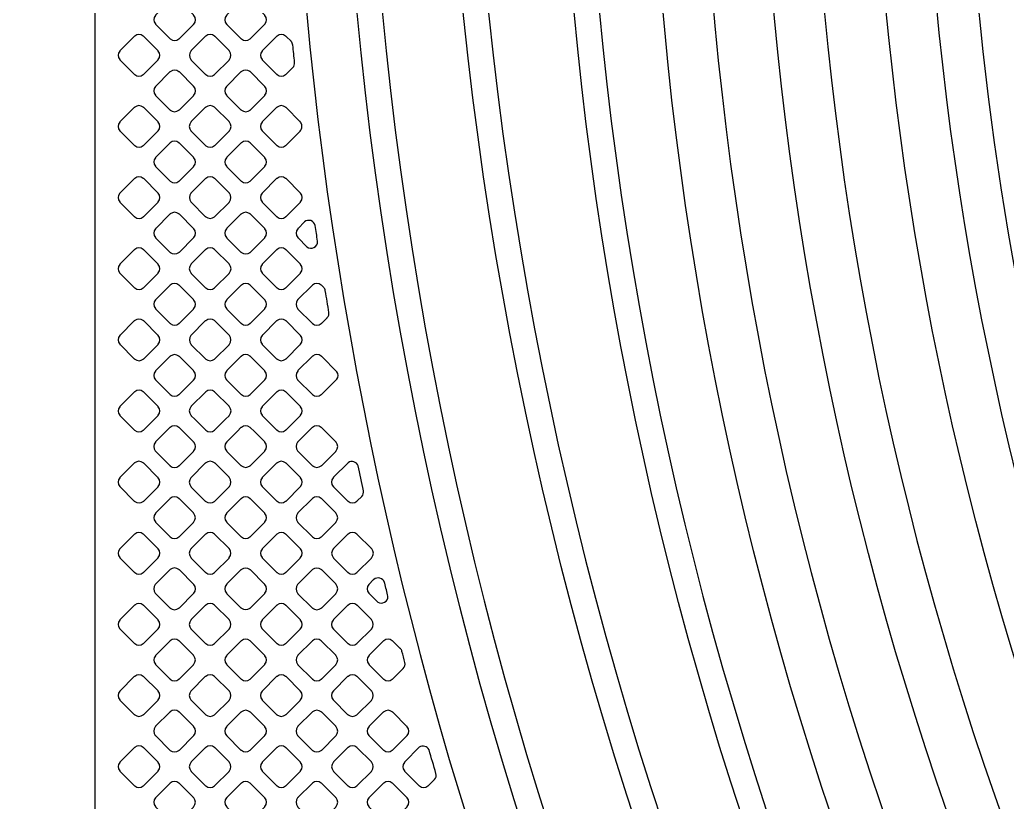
# Model space of a CAD drawing. Extents: x 3811 to 4077, y -444 to -307.
# Drawn here: x 3987.321 to 3990.312, y -380.767 to -378.397 of the extents above; entities that cross this region are included whole.
import ezdxf

# ---------------------------------------------------------------- set-up
doc = ezdxf.new("R2010")
doc.units = 0
doc.layers.add('gbr-dxf', color=7, linetype='Continuous')
doc.layers.add('gbr-outline-dxf', color=2, linetype='Continuous')

msp = doc.modelspace()

# ---------------------------------------------------------------- linework, layer by layer
at = {"layer": 'gbr-dxf', "linetype": 'Continuous'}
for points in [[(3990.7825, -384.5252, -0.166954), (3988.2913, -377.2725, -0.014027), (3988.2914, -377.2706), (3988.2914, -376.7989, -0.016763), (3988.2913, -376.7965, -0.010979), (3988.2913, -376.7951, -0.198629), (3988.6581, -375.911), (3988.6581, -375.911), (3988.6581, -375.911), (3989.1222, -375.4469), (3989.1222, -375.4469), (3989.1222, -375.4469, -0.198915), (3990.0788, -375.0507, -0.016733), (3990.0812, -375.0508), (3991.5116, -375.0508, 0.159173)], [(3991.5133, -375.127), (3990.0787, -375.127, -0.016499), (3990.0764, -375.1269, 0.19842), (3989.1761, -375.5008), (3989.1761, -375.5008), (3989.1761, -375.5008), (3988.712, -375.9649), (3988.712, -375.9649), (3988.712, -375.9649, 0.198482), (3988.3675, -376.7945, -0.013924), (3988.3676, -376.7964), (3988.3676, -377.2722, -0.014056), (3988.3675, -377.2741, 0.16691), (3990.8424, -384.478)], [(3991.0645, -384.356, -0.16673), (3988.6028, -377.1817, -0.014135), (3988.6027, -377.1798), (3988.6027, -376.6431, -0.011037), (3988.6028, -376.6417, -0.198483), (3988.8804, -375.9727), (3988.8804, -375.9727), (3988.8804, -375.9727), (3989.2639, -375.5892), (3989.2639, -375.5892), (3989.2639, -375.5891, -0.198916), (3990.031, -375.2714, -0.016733), (3990.0334, -375.2715), (3991.708, -375.2715, -0.010871)], [(3991.7094, -375.3477), (3990.031, -375.3477, -0.016438), (3990.0286, -375.3476, 0.198292), (3989.3178, -375.643), (3989.3178, -375.643), (3989.3178, -375.643), (3988.9343, -376.0266), (3988.9342, -376.0266), (3988.9342, -376.0266, 0.198864), (3988.679, -376.6431, -0.01087), (3988.6789, -376.6444), (3988.6789, -377.1773, -0.016763), (3988.679, -377.1797), (3988.679, -377.1803, -0.010857), (3988.679, -377.1817, 0.166721), (3991.1243, -384.3089)], [(3991.2635, -384.1162, -0.165958), (3988.952, -377.3438, -0.01087), (3988.952, -377.3425), (3988.952, -376.6367, -0.011022), (3988.9521, -376.6353, -0.198598), (3989.2416, -375.9379), (3989.2419, -375.9376), (3989.5133, -375.6662), (3989.5136, -375.6659, -0.198391), (3990.0624, -375.4381, -0.011044), (3990.0638, -375.4381), (3992.0571, -375.4381, -0.010871)], [(3992.0584, -375.5143), (3990.0651, -375.5143, -0.010871), (3990.0638, -375.5143, 0.198853), (3989.5675, -375.7198), (3989.5672, -375.72), (3989.2957, -375.9915), (3989.2955, -375.9918, 0.198961), (3989.0283, -376.6367, -0.010857), (3989.0282, -376.638), (3989.0282, -377.3438, -0.010857), (3989.0282, -377.3452, 0.165913), (3991.3235, -384.0691)], [(3991.3892, -383.8307, -0.164875), (3989.2299, -377.4605, -0.009972), (3989.2299, -377.4577), (3989.2299, -376.6071, -0.011836), (3989.2299, -376.6037, -0.007961), (3989.2299, -376.6016, -0.198023), (3989.4479, -376.0767), (3989.4483, -376.0763), (3989.7277, -375.7969), (3989.7281, -375.7966, -0.198797), (3990.1984, -375.6019, -0.011836), (3990.2018, -375.6019), (3992.754, -375.6019, -0.007691)], [(3992.7559, -375.7543), (3990.1984, -375.7543, -0.011108), (3990.1952, -375.7543, 0.19714), (3989.8358, -375.9043), (3989.8355, -375.9047), (3989.5561, -376.1841), (3989.5557, -376.1844, 0.197555), (3989.3823, -376.601, -0.009467), (3989.3823, -376.6036), (3989.3823, -377.4599, -0.009964), (3989.3823, -377.4626, 0.164763), (3991.5087, -383.7362)], [(3991.641, -383.6054, -0.164322), (3989.5639, -377.4599, -0.007717), (3989.5639, -377.458), (3989.5639, -377.4574, -0.011836), (3989.5639, -377.454), (3989.5639, -376.6518, -0.007704), (3989.5639, -376.6499, -0.198804), (3989.7551, -376.1882), (3989.7551, -376.1881), (3989.7551, -376.1881), (3989.7552, -376.1881), (3989.8913, -376.052), (3989.8917, -376.0516, -0.197306), (3990.3777, -375.8491, -0.012435)], [(3990.3812, -376.0015, 0.198592), (3989.9993, -376.1594), (3989.999, -376.1597), (3989.8629, -376.2958, 0.197878), (3989.7163, -376.648, -0.007333), (3989.7163, -376.6499), (3989.7163, -377.4573, -0.009964), (3989.7163, -377.4601, 0.164179), (3991.7589, -383.5087)], [(3991.8986, -383.3826, -0.163793), (3989.9024, -377.4523, -0.009935), (3989.9025, -377.4496), (3989.9025, -376.6923, -0.009965), (3989.9024, -376.6895, -0.199031), (3990.0226, -376.3997), (3990.1701, -376.2521), (3990.1702, -376.2521), (3990.1702, -376.2521, -0.197934), (3990.5568, -376.0911, -0.008078)], [(3990.5588, -376.2435, 0.198916), (3990.2779, -376.3599), (3990.2779, -376.3599), (3990.2779, -376.3599), (3990.1303, -376.5075), (3990.1303, -376.5075, 0.195991), (3990.0549, -376.6865, -0.016607), (3990.0549, -376.6914), (3990.0549, -377.4518, -0.009957), (3990.0548, -377.4545, 0.163577), (3992.0164, -383.2857)], [(3990.4406, -379.6563, -0.058439), (3990.1821, -377.4521, -0.020503), (3990.1822, -377.4501), (3990.1822, -377.3817, -0.031973), (3990.1822, -377.3786), (3990.1822, -377.1656, -0.022988), (3990.1822, -377.1634), (3990.1822, -377.0446, -0.03889), (3990.1822, -377.0407), (3990.1822, -376.9022, -0.125227), (3990.1847, -376.8899, -0.091887), (3990.1901, -376.8824, -0.207347), (3990.2089, -376.8752), (3990.2119, -376.8752, -0.102616), (3990.2139, -376.8747, 0.393601), (3990.2327, -376.8559, -0.093671), (3990.2332, -376.8541), (3990.2332, -376.6568), (3990.459, -376.431)], [(3987.5494, -381.3049), (3987.5494, -380.4458, -0.016316), (3987.5494, -380.4443, -0.016383), (3987.5494, -380.4428), (3987.5494, -379.5837, -0.016316), (3987.5494, -379.5822, -0.01633), (3987.5494, -379.5807), (3987.5494, -379.5253, -0.013354), (3987.5494, -379.5242), (3987.5494, -377.5227, -0.034868), (3987.5496, -377.5192, 0.186511), (3987.5448, -377.5056), (3987.524, -377.4848)], [(3988.1417, -377.5333, 0.012838), (3988.1709, -378.1463, -0.017977), (3988.171, -378.148, 0.148382), (3990.668, -384.6266), (3990.6683, -384.627, 0.019899), (3990.6785, -384.6381, -0.01365), (3990.6793, -384.639), (3990.8889, -384.8486, -0.018805), (3990.8901, -384.8498, 0.111695), (3990.9927, -384.9145, -0.017124), (3990.9942, -384.9151, -0.221605), (3991.1157, -385.0364, -0.020682), (3991.1164, -385.0382, 0.111689), (3991.1812, -385.1408, -0.023293), (3991.1826, -385.1424), (3991.8784, -385.8383, -0.012841)]]:
    msp.add_lwpolyline(points, format="xyb", dxfattribs=at)
for points in [[(3987.7319, -378.4096, -0.107718), (3987.7329, -378.4115), (3987.7753, -378.4539, -0.104018), (3987.7771, -378.4549, 0.379731), (3987.8031, -378.4549, -0.096225), (3987.8047, -378.4539), (3987.8472, -378.4114, -0.096558), (3987.8482, -378.4098, 0.379731), (3987.8482, -378.3838, -0.103612), (3987.8472, -378.382), (3987.8048, -378.3396, -0.107548), (3987.8029, -378.3386, 0.379731), (3987.7769, -378.3386, -0.096225), (3987.7753, -378.3395), (3987.7329, -378.382, -0.096558), (3987.7319, -378.3836, 0.379731)], [(3987.9473, -378.3838, 0.379293), (3987.9474, -378.4098, -0.091745), (3987.9483, -378.4113), (3987.991, -378.454, -0.087638), (3987.9925, -378.4549, 0.379731), (3988.0185, -378.4549, -0.096265), (3988.0201, -378.4539), (3988.0627, -378.4113, -0.096214), (3988.0637, -378.4097, 0.379672), (3988.0637, -378.3837, -0.103621), (3988.0627, -378.3819), (3988.0202, -378.3394, -0.091205), (3988.0186, -378.3385, 0.378858), (3987.9927, -378.3385, -0.09527), (3987.9911, -378.3394), (3987.9483, -378.3822, -0.095602)], [(3987.624, -378.5174, -0.095614), (3987.625, -378.519), (3987.6678, -378.5618, -0.091364), (3987.6693, -378.5627, 0.378906), (3987.6952, -378.5627, -0.095506), (3987.6969, -378.5618), (3987.7396, -378.5191, -0.095935), (3987.7405, -378.5175, 0.379287), (3987.7405, -378.4915, -0.091581), (3987.7396, -378.49), (3987.6968, -378.4472, -0.095796), (3987.6952, -378.4462, 0.379032), (3987.6693, -378.4463, -0.098229), (3987.6676, -378.4473), (3987.625, -378.4898, -0.097675), (3987.624, -378.4915, 0.378681)], [(3987.8397, -378.5174, -0.107598), (3987.8407, -378.5193), (3987.883, -378.5616, -0.103498), (3987.8848, -378.5626, 0.379293), (3987.9108, -378.5626, -0.095956), (3987.9124, -378.5616), (3987.9549, -378.5191, -0.096266), (3987.9559, -378.5175, 0.379731), (3987.9559, -378.4915, -0.103612), (3987.9549, -378.4897), (3987.9126, -378.4474, -0.107817), (3987.9107, -378.4464, 0.379289), (3987.8848, -378.4464, -0.095506), (3987.8831, -378.4473), (3987.8406, -378.4898, -0.095935), (3987.8397, -378.4915, 0.379287)], [(3988.0551, -378.5174, -0.096265), (3988.0561, -378.5191), (3988.0987, -378.5617, -0.096332), (3988.1004, -378.5627, 0.379289), (3988.1263, -378.5627, -0.095778), (3988.1279, -378.5617), (3988.1483, -378.5413), (3988.1484, -378.5413, 0.208264), (3988.1537, -378.5262, -0.001149), (3988.1483, -378.4736, -0.038953), (3988.1482, -378.4733, 0.154641), (3988.1431, -378.4624, -0.04073), (3988.1428, -378.4621), (3988.128, -378.4473, -0.104018), (3988.1263, -378.4463, 0.379731), (3988.1003, -378.4463, -0.09572), (3988.0986, -378.4472), (3988.0561, -378.4898, -0.095916), (3988.0551, -378.4915, 0.379731)], [(3987.7319, -378.5993, 0.379214), (3987.7319, -378.6253, -0.096625), (3987.7329, -378.6269), (3987.7754, -378.6695, -0.091913), (3987.777, -378.6704, 0.379731), (3987.803, -378.6704, -0.09572), (3987.8046, -378.6694), (3987.8472, -378.6268, -0.096314), (3987.8482, -378.6252, 0.379703), (3987.8482, -378.5992, -0.091581), (3987.8473, -378.5977), (3987.8047, -378.555, -0.095796), (3987.803, -378.5541, 0.378815), (3987.7771, -378.5541, -0.095506), (3987.7755, -378.555), (3987.7328, -378.5977, -0.095602)], [(3987.9474, -378.6252, -0.104215), (3987.9484, -378.6269), (3987.9909, -378.6694, -0.100054), (3987.9926, -378.6704, 0.379731), (3988.0186, -378.6704, -0.096265), (3988.0202, -378.6695), (3988.0627, -378.627, -0.096266), (3988.0637, -378.6253, 0.379731), (3988.0637, -378.5994, -0.107718), (3988.0626, -378.5975), (3988.0201, -378.555, -0.096266), (3988.0185, -378.554, 0.379731), (3987.9925, -378.554, -0.09572), (3987.9909, -378.555), (3987.9483, -378.5975, -0.095916), (3987.9474, -378.5992, 0.379731)], [(3987.6241, -378.733, -0.096265), (3987.6251, -378.7347), (3987.6674, -378.777, -0.107817), (3987.6693, -378.7781, 0.379731), (3987.6953, -378.7781, -0.096265), (3987.6969, -378.7771), (3987.7394, -378.7346, -0.095916), (3987.7404, -378.733, 0.379731), (3987.7404, -378.707, -0.100266), (3987.7394, -378.7053), (3987.697, -378.6629, -0.104018), (3987.6952, -378.6619, 0.379731), (3987.6693, -378.6619, -0.095865), (3987.6676, -378.6629), (3987.6251, -378.7054, -0.095628), (3987.6241, -378.707, 0.379731)], [(3987.8396, -378.7329, -0.095506), (3987.8405, -378.7346), (3987.8833, -378.7773, -0.091703), (3987.8848, -378.7783, 0.379293), (3987.9108, -378.7782, -0.096625), (3987.9124, -378.7773), (3987.9551, -378.7346, -0.096121), (3987.956, -378.733, 0.379672), (3987.956, -378.707, -0.091581), (3987.9551, -378.7055), (3987.9123, -378.6627, -0.095602), (3987.9107, -378.6618, 0.379214), (3987.8848, -378.6618, -0.096625), (3987.8831, -378.6628), (3987.8405, -378.7053, -0.096332), (3987.8396, -378.707, 0.379289)], [(3988.0551, -378.733, -0.096157), (3988.0561, -378.7346), (3988.0987, -378.7772, -0.095585), (3988.1003, -378.7782, 0.379276), (3988.1262, -378.7782, -0.095612), (3988.1279, -378.7772), (3988.1705, -378.7345, 0.203872), (3988.1756, -378.7197), (3988.1751, -378.7153, 0.149021), (3988.17, -378.7049, -0.041974), (3988.1697, -378.7046), (3988.128, -378.6629, -0.103498), (3988.1263, -378.6619, 0.378815), (3988.1003, -378.6619, -0.095778), (3988.0987, -378.6628), (3988.0561, -378.7054, -0.095935), (3988.0551, -378.7071, 0.379196)], [(3987.7319, -378.8406, -0.107762), (3987.7329, -378.8425), (3987.7753, -378.8849, -0.103821), (3987.7771, -378.8859, 0.379731), (3987.8031, -378.8859, -0.096265), (3987.8047, -378.885), (3987.8472, -378.8425, -0.095916), (3987.8482, -378.8408, 0.379731), (3987.8482, -378.8148, -0.103999), (3987.8472, -378.8131), (3987.8048, -378.7707, -0.107758), (3987.8029, -378.7696, 0.379731), (3987.7769, -378.7696, -0.096265), (3987.7753, -378.7706), (3987.7329, -378.813, -0.095916), (3987.7319, -378.8147, 0.379731)], [(3987.9473, -378.8148, 0.379293), (3987.9474, -378.8408, -0.091954), (3987.9483, -378.8424), (3987.991, -378.885, -0.087516), (3987.9925, -378.886, 0.379731), (3988.0185, -378.886, -0.09572), (3988.0201, -378.885), (3988.0627, -378.8424, -0.096214), (3988.0637, -378.8407, 0.379672), (3988.0637, -378.8148, -0.095612), (3988.0627, -378.8131), (3988.02, -378.7704, -0.082483), (3988.0186, -378.7695, 0.378906), (3987.9927, -378.7695, -0.095506), (3987.991, -378.7705), (3987.9483, -378.8132, -0.095602)], [(3987.624, -378.9485, -0.09148), (3987.6249, -378.9501), (3987.6676, -378.9927, -0.103498), (3987.6693, -378.9938, 0.378906), (3987.6953, -378.9938, -0.095506), (3987.6969, -378.9928), (3987.7396, -378.9501, -0.095602), (3987.7406, -378.9485, 0.379293), (3987.7405, -378.9225, -0.087748), (3987.7396, -378.921), (3987.6968, -378.8782, -0.091913), (3987.6952, -378.8773, 0.379731), (3987.6693, -378.8773, -0.09572), (3987.6676, -378.8783), (3987.625, -378.9209, -0.096332), (3987.624, -378.9226, 0.379289)], [(3987.8397, -378.9484, -0.109166), (3987.8408, -378.9503), (3987.883, -378.9926, -0.103498), (3987.8848, -378.9937, 0.379293), (3987.9108, -378.9936, -0.095956), (3987.9124, -378.9927), (3987.9549, -378.9502, -0.096266), (3987.9559, -378.9485, 0.379731), (3987.9559, -378.9225, -0.103612), (3987.9549, -378.9208), (3987.9126, -378.8785, -0.107817), (3987.9107, -378.8774, 0.379289), (3987.8848, -378.8774, -0.095506), (3987.8831, -378.8784), (3987.8407, -378.9208, -0.097917), (3987.8397, -378.9225, 0.379287)], [(3988.055, -378.9485, -0.087748), (3988.056, -378.95), (3988.0989, -378.9929, -0.083056), (3988.1003, -378.9938, 0.379731), (3988.1263, -378.9938, -0.09572), (3988.1279, -378.9928), (3988.1706, -378.9501, -0.096266), (3988.1716, -378.9485, 0.379731), (3988.1716, -378.9225, -0.082756), (3988.1707, -378.9211), (3988.1278, -378.8782, -0.087516), (3988.1263, -378.8773, 0.379731), (3988.1003, -378.8773, -0.09572), (3988.0987, -378.8782), (3988.056, -378.9209, -0.095916), (3988.055, -378.9225, 0.379731)], [(3987.7319, -379.0303, 0.379214), (3987.7319, -379.0563, -0.104392), (3987.7329, -379.0581), (3987.7753, -379.1005, -0.09979), (3987.777, -379.1015, 0.379731), (3987.803, -379.1015, -0.09572), (3987.8046, -379.1005), (3987.8472, -379.0579, -0.096111), (3987.8482, -379.0562, 0.379229), (3987.8482, -379.0303, -0.091476), (3987.8473, -379.0287), (3987.8047, -378.9861, -0.095796), (3987.803, -378.9851, 0.378815), (3987.7771, -378.9851, -0.095506), (3987.7755, -378.9861), (3987.7328, -379.0287, -0.095602)], [(3987.9474, -379.0562, -0.103612), (3987.9484, -379.058), (3987.9909, -379.1005, -0.09979), (3987.9926, -379.1015, 0.379731), (3988.0186, -379.1015, -0.09572), (3988.0202, -379.1005), (3988.0627, -379.058, -0.096266), (3988.0637, -379.0564, 0.379731), (3988.0637, -379.0304, -0.107718), (3988.0626, -379.0285), (3988.0201, -378.986, -0.096266), (3988.0185, -378.9851, 0.379731), (3987.9925, -378.9851, -0.09572), (3987.9909, -378.986), (3987.9483, -379.0286, -0.096266), (3987.9474, -379.0302, 0.379731)], [(3988.1629, -379.0303, 0.379293), (3988.1629, -379.0563, -0.096625), (3988.1639, -379.0579), (3988.1907, -379.0847, 0.637213), (3988.2231, -379.0679, -0.001064), (3988.2159, -379.0198, 0.553605), (3988.1836, -379.009), (3988.1639, -379.0287, -0.095796)], [(3987.6241, -379.1641, -0.087314), (3987.625, -379.1655), (3987.6676, -379.2081, -0.09979), (3987.6693, -379.2091, 0.379731), (3987.6953, -379.2091, -0.09572), (3987.6969, -379.2082), (3987.7394, -379.1657, -0.096266), (3987.7404, -379.164, 0.379731), (3987.7404, -379.138, -0.092139), (3987.7395, -379.1365), (3987.6969, -379.0939, -0.096227), (3987.6952, -379.0929, 0.379731), (3987.6693, -379.0929, -0.096265), (3987.6676, -379.0939), (3987.6251, -379.1365, -0.096266), (3987.6241, -379.1381, 0.379731)], [(3987.8396, -379.164, -0.103834), (3987.8406, -379.1658), (3987.8831, -379.2083, -0.09979), (3987.8848, -379.2093, 0.379731), (3987.9108, -379.2093, -0.09572), (3987.9124, -379.2083), (3987.9551, -379.1657, -0.095628), (3987.956, -379.164, 0.379731), (3987.956, -379.1381, -0.091745), (3987.9551, -379.1365), (3987.9124, -379.0938, -0.095916), (3987.9107, -379.0928, 0.379731), (3987.8848, -379.0928, -0.096265), (3987.8831, -379.0938), (3987.8405, -379.1364, -0.095916), (3987.8396, -379.138, 0.379731)], [(3988.0552, -379.164, -0.099825), (3988.0562, -379.1657), (3988.0986, -379.2082, -0.095958), (3988.1003, -379.2092, 0.379731), (3988.1263, -379.2092, -0.09572), (3988.1279, -379.2082), (3988.1705, -379.1656, -0.095916), (3988.1715, -379.164, 0.379731), (3988.1715, -379.138, -0.096265), (3988.1705, -379.1364), (3988.128, -379.0939, -0.100054), (3988.1263, -379.0929, 0.379731), (3988.1003, -379.0929, -0.096265), (3988.0987, -379.0939), (3988.0561, -379.1364, -0.095916), (3988.0552, -379.1381, 0.379731)], [(3987.7319, -379.2717, -0.100266), (3987.7329, -379.2734), (3987.7755, -379.316, -0.096266), (3987.7771, -379.317, 0.379731), (3987.8031, -379.317, -0.09572), (3987.8047, -379.316), (3987.8472, -379.2735, -0.096266), (3987.8482, -379.2719, 0.379731), (3987.8482, -379.2459, -0.096225), (3987.8472, -379.2442), (3987.8046, -379.2016, -0.100054), (3987.8029, -379.2006, 0.379731), (3987.7769, -379.2006, -0.096265), (3987.7753, -379.2016), (3987.7329, -379.2441, -0.095916), (3987.7319, -379.2457, 0.379731)], [(3987.9473, -379.2718, -0.099603), (3987.9483, -379.2735), (3987.9909, -379.3161, -0.095535), (3987.9925, -379.317, 0.378906), (3988.0184, -379.317, -0.095778), (3988.0201, -379.316), (3988.0627, -379.2734, -0.095602), (3988.0637, -379.2717, 0.379293), (3988.0637, -379.2458, -0.095956), (3988.0627, -379.2441), (3988.02, -379.2014, -0.083121), (3988.0186, -379.2006, 0.379731), (3987.9927, -379.2006, -0.096265), (3987.991, -379.2015), (3987.9483, -379.2442, -0.096111), (3987.9474, -379.2459, 0.379289)], [(3988.1628, -379.2717, -0.095612), (3988.1638, -379.2734), (3988.2065, -379.3161, -0.095824), (3988.2081, -379.317, 0.378943), (3988.2341, -379.317, -0.095778), (3988.2357, -379.3161), (3988.2524, -379.2994), (3988.2524, -379.2993, 0.217125), (3988.2577, -379.2836, -0.001434), (3988.2466, -379.2174), (3988.2466, -379.2172, 0.139352), (3988.2416, -379.2075, -0.042496), (3988.2414, -379.2072), (3988.2358, -379.2016, -0.104018), (3988.234, -379.2006, 0.379731), (3988.208, -379.2006, -0.09572), (3988.2064, -379.2016), (3988.1638, -379.2441, -0.096214), (3988.1628, -379.2458, 0.379672)], [(3987.624, -379.3796, -0.082756), (3987.6249, -379.381), (3987.6677, -379.4238, -0.096266), (3987.6693, -379.4248, 0.379731), (3987.6953, -379.4248, -0.09572), (3987.6969, -379.4238), (3987.7396, -379.3812, -0.096266), (3987.7405, -379.3795, 0.379731), (3987.7405, -379.3536, -0.09572), (3987.7396, -379.3519), (3987.697, -379.3093, -0.09979), (3987.6952, -379.3083, 0.379731), (3987.6693, -379.3083, -0.09572), (3987.6676, -379.3093), (3987.625, -379.352, -0.096266), (3987.624, -379.3536, 0.379731)], [(3987.8397, -379.3795, -0.100266), (3987.8407, -379.3812), (3987.8832, -379.4237, -0.096111), (3987.8848, -379.4247, 0.379289), (3987.9108, -379.4247, -0.095866), (3987.9124, -379.4237), (3987.9549, -379.3812, -0.095585), (3987.9559, -379.3795, 0.379287), (3987.9559, -379.3536, -0.096157), (3987.9549, -379.352), (3987.9124, -379.3094, -0.099849), (3987.9107, -379.3084, 0.379293), (3987.8848, -379.3085, -0.096625), (3987.8831, -379.3094), (3987.8407, -379.3519, -0.095916), (3987.8397, -379.3535, 0.379731)], [(3988.055, -379.3536, 0.379214), (3988.055, -379.3796, -0.095956), (3988.056, -379.3812), (3988.0987, -379.4239, -0.091437), (3988.1003, -379.4248, 0.379731), (3988.1263, -379.4248, -0.096265), (3988.1279, -379.4239), (3988.1706, -379.3811, -0.096332), (3988.1716, -379.3795, 0.379289), (3988.1716, -379.3536, -0.0827), (3988.1707, -379.3522), (3988.1278, -379.3092, -0.08752), (3988.1263, -379.3083, 0.378815), (3988.1004, -379.3083, -0.095506), (3988.0987, -379.3092), (3988.056, -379.352, -0.095535)], [(3987.7319, -379.4873, -0.096248), (3987.7329, -379.489), (3987.7471, -379.5032), (3987.7754, -379.5315, -0.092126), (3987.777, -379.5325, 0.379731), (3987.803, -379.5325, -0.09572), (3987.8046, -379.5315), (3987.8472, -379.4889, -0.095916), (3987.8482, -379.4873, 0.379731), (3987.8482, -379.4613, -0.100266), (3987.8472, -379.4596), (3987.8048, -379.4172, -0.103868), (3987.803, -379.4162, 0.379731), (3987.7771, -379.4162, -0.096265), (3987.7754, -379.4171), (3987.7329, -379.4597, -0.095916), (3987.7319, -379.4614, 0.379731)], [(3987.9473, -379.4872, -0.095866), (3987.9483, -379.4888), (3987.9911, -379.5316, -0.091364), (3987.9926, -379.5325, 0.379214), (3988.0186, -379.5325, -0.096625), (3988.0202, -379.5315), (3988.0627, -379.489, -0.096121), (3988.0637, -379.4874, 0.379672), (3988.0637, -379.4615, -0.100082), (3988.0627, -379.4597), (3988.02, -379.417, -0.08752), (3988.0185, -379.4161, 0.379214), (3987.9925, -379.4161, -0.095956), (3987.9909, -379.4171), (3987.9483, -379.4596, -0.096266), (3987.9474, -379.4613, 0.379289)], [(3988.1628, -379.4874, -0.095612), (3988.1638, -379.489), (3988.2064, -379.5316, -0.091205), (3988.208, -379.5326, 0.379214), (3988.2339, -379.5325, -0.095956), (3988.2356, -379.5316), (3988.2813, -379.4858, 0.306791), (3988.2817, -379.4631), (3988.2356, -379.417, -0.08752), (3988.2341, -379.4161, 0.37925), (3988.2082, -379.4161, -0.096625), (3988.2065, -379.4171), (3988.1638, -379.4598, -0.096214), (3988.1629, -379.4614, 0.379672)], [(3987.624, -379.5952, -0.100082), (3987.625, -379.5969), (3987.6675, -379.6394, -0.096227), (3987.6691, -379.6404, 0.379201), (3987.6951, -379.6404, -0.095956), (3987.6967, -379.6394), (3987.7395, -379.5966, -0.094757), (3987.7405, -379.595, 0.378399), (3987.7404, -379.5691, -0.095956), (3987.7395, -379.5674), (3987.7112, -379.5391), (3987.697, -379.5249, -0.100335), (3987.6953, -379.5239, 0.379672), (3987.6693, -379.5239, -0.096157), (3987.6677, -379.5249), (3987.635, -379.5576), (3987.625, -379.5676, -0.096627), (3987.624, -379.5692, 0.3795)], [(3987.8395, -379.5951, -0.087248), (3987.8404, -379.5965), (3987.8509, -379.607), (3987.8833, -379.6395, -0.087645), (3987.8848, -379.6404, 0.378879), (3987.9107, -379.6404, -0.096367), (3987.9124, -379.6394), (3987.9447, -379.6071), (3987.9551, -379.5966, -0.095602), (3987.9561, -379.595, 0.378906), (3987.9561, -379.5691, -0.09148), (3987.9552, -379.5675), (3987.9124, -379.5248, -0.095602), (3987.9108, -379.5238, 0.379293), (3987.8848, -379.5238, -0.095956), (3987.8832, -379.5248), (3987.8405, -379.5675, -0.096332), (3987.8395, -379.5691, 0.379289)], [(3988.0551, -379.5951, -0.09148), (3988.0561, -379.5966), (3988.0665, -379.607), (3988.0987, -379.6392, -0.096111), (3988.1003, -379.6402, 0.37981), (3988.1263, -379.6402, -0.095956), (3988.1279, -379.6392), (3988.1601, -379.6071), (3988.1705, -379.5966, -0.095535), (3988.1715, -379.595, 0.379214), (3988.1715, -379.5691, -0.088014), (3988.1705, -379.5676), (3988.1279, -379.5249, -0.092126), (3988.1263, -379.5239, 0.379731), (3988.1003, -379.5239, -0.09572), (3988.0987, -379.5249), (3988.0561, -379.5675, -0.096332), (3988.0552, -379.5691, 0.379289)], [(3987.7317, -379.7028, -0.1082), (3987.7328, -379.7047), (3987.7752, -379.7471, -0.104101), (3987.777, -379.7482, 0.379201), (3987.803, -379.7481, -0.095956), (3987.8046, -379.7472), (3987.8472, -379.7046, -0.096111), (3987.8482, -379.7029, 0.379423), (3987.8482, -379.677, -0.107803), (3987.8471, -379.6751), (3987.815, -379.6429), (3987.8048, -379.6327, -0.107585), (3987.8029, -379.6317, 0.378329), (3987.777, -379.6316, -0.097183), (3987.7753, -379.6326), (3987.7327, -379.6752, -0.096857), (3987.7318, -379.6769, 0.3795)], [(3987.9474, -379.7028, -0.096625), (3987.9484, -379.7045), (3987.9909, -379.7471, -0.092233), (3987.9925, -379.748, 0.37981), (3988.0185, -379.748, -0.095956), (3988.0201, -379.747), (3988.0627, -379.7044, -0.096332), (3988.0637, -379.7028, 0.37981), (3988.0637, -379.6768, -0.104392), (3988.0627, -379.675), (3988.0306, -379.6429), (3988.0203, -379.6327, -0.103498), (3988.0185, -379.6317, 0.378906), (3987.9926, -379.6317, -0.095506), (3987.991, -379.6326), (3987.9806, -379.643), (3987.9484, -379.6752, -0.096627), (3987.9474, -379.6769, 0.379731)], [(3988.1628, -379.7028, -0.087784), (3988.1638, -379.7043), (3988.2063, -379.7469, -0.100151), (3988.2081, -379.7479, 0.379415), (3988.234, -379.7479, -0.095612), (3988.2357, -379.7469), (3988.2782, -379.7044, -0.095686), (3988.2791, -379.7028, 0.379163), (3988.2791, -379.6768, -0.096815), (3988.2781, -379.6752), (3988.2461, -379.6431), (3988.246, -379.643), (3988.2356, -379.6327, -0.099849), (3988.2339, -379.6317, 0.378906), (3988.208, -379.6317, -0.095866), (3988.2064, -379.6326), (3988.196, -379.643), (3988.1638, -379.6752, -0.096627), (3988.1628, -379.6768, 0.379731)], [(3987.624, -379.8105, -0.103884), (3987.6251, -379.8123), (3987.6676, -379.8548, -0.100093), (3987.6693, -379.8558, 0.379422), (3987.6953, -379.8558, -0.096625), (3987.6969, -379.8549), (3987.7394, -379.8124, -0.096332), (3987.7404, -379.8107, 0.37981), (3987.7404, -379.7848, -0.092348), (3987.7394, -379.7832), (3987.6967, -379.7405, -0.096111), (3987.6951, -379.7395, 0.379357), (3987.6691, -379.7395, -0.096507), (3987.6675, -379.7405), (3987.625, -379.7829, -0.096423), (3987.624, -379.7846, 0.379)], [(3987.8396, -379.7847, 0.37947), (3987.8396, -379.8107, -0.108153), (3987.8406, -379.8125), (3987.8829, -379.8548, -0.10399), (3987.8847, -379.8558, 0.379308), (3987.9106, -379.8559, -0.09601), (3987.9123, -379.8549), (3987.9549, -379.8122, -0.096227), (3987.9559, -379.8106, 0.379422), (3987.9559, -379.7846, -0.104293), (3987.9549, -379.7828), (3987.9126, -379.7406, -0.108174), (3987.9107, -379.7395, 0.379357), (3987.8848, -379.7395, -0.095968), (3987.8831, -379.7405), (3987.8405, -379.7831, -0.096328)], [(3988.055, -379.8106, -0.083792), (3988.0559, -379.812), (3988.0986, -379.8547, -0.096627), (3988.1003, -379.8557, 0.379415), (3988.1262, -379.8557, -0.09601), (3988.1279, -379.8548), (3988.1705, -379.8121, -0.096405), (3988.1715, -379.8104, 0.378836), (3988.1715, -379.7845, -0.096259), (3988.1705, -379.7829), (3988.128, -379.7403, -0.100215), (3988.1263, -379.7393, 0.379249), (3988.1003, -379.7394, -0.096458), (3988.0987, -379.7403), (3988.056, -379.783, -0.096857), (3988.055, -379.7846, 0.379731)], [(3988.2705, -379.8105, -0.087916), (3988.2715, -379.812), (3988.3142, -379.8547, -0.100215), (3988.3159, -379.8557, 0.379201), (3988.3418, -379.8557, -0.095956), (3988.3435, -379.8547), (3988.3571, -379.841, 0.237517), (3988.3622, -379.8238), (3988.3622, -379.8238, -0.00165), (3988.346, -379.7478, 0.476096), (3988.3157, -379.7387), (3988.2715, -379.7829, -0.096527), (3988.2705, -379.7845, 0.37937)], [(3987.7319, -379.9184, -0.104392), (3987.7329, -379.9202), (3987.7753, -379.9625, -0.100151), (3987.777, -379.9635, 0.379308), (3987.8029, -379.9636, -0.09601), (3987.8046, -379.9626), (3987.8471, -379.92, -0.096227), (3987.8481, -379.9184, 0.378952), (3987.8481, -379.8925, -0.092052), (3987.8472, -379.8909), (3987.8045, -379.8483, -0.096527), (3987.8029, -379.8473, 0.37947), (3987.7769, -379.8473, -0.096458), (3987.7753, -379.8483), (3987.7329, -379.8907, -0.096627), (3987.7319, -379.8924, 0.379731)], [(3987.9472, -379.8924, 0.378939), (3987.9473, -379.9183, -0.107964), (3987.9483, -379.9202), (3987.9907, -379.9626, -0.104101), (3987.9925, -379.9636, 0.379261), (3988.0184, -379.9636, -0.095956), (3988.02, -379.9626), (3988.0627, -379.92, -0.096121), (3988.0636, -379.9183, 0.379644), (3988.0636, -379.8924, -0.104663), (3988.0626, -379.8906), (3988.0203, -379.8483, -0.108174), (3988.0184, -379.8472, 0.3795), (3987.9925, -379.8472, -0.096614), (3987.9908, -379.8482), (3987.9482, -379.8908, -0.096539)], [(3988.1628, -379.8923, 0.379692), (3988.1628, -379.9183, -0.096953), (3988.1638, -379.9199), (3988.2065, -379.9626, -0.092233), (3988.208, -379.9635, 0.37981), (3988.234, -379.9635, -0.095956), (3988.2356, -379.9626), (3988.2783, -379.9199, -0.096332), (3988.2792, -379.9183, 0.37981), (3988.2792, -379.8923, -0.10047), (3988.2782, -379.8906), (3988.2358, -379.8481, -0.104264), (3988.234, -379.8471, 0.379802), (3988.208, -379.8471, -0.096475), (3988.2064, -379.8481), (3988.1638, -379.8907, -0.096857)], [(3987.6241, -380.0262, -0.10047), (3987.6251, -380.0279), (3987.6675, -380.0704, -0.096111), (3987.6692, -380.0714, 0.37981), (3987.6951, -380.0714, -0.095956), (3987.6968, -380.0704), (3987.7394, -380.0278, -0.096332), (3987.7404, -380.0261, 0.37981), (3987.7404, -380.0001, -0.096625), (3987.7394, -379.9985), (3987.6969, -379.956, -0.100151), (3987.6952, -379.955, 0.379731), (3987.6692, -379.955, -0.096458), (3987.6676, -379.956), (3987.625, -379.9986, -0.096627), (3987.6241, -380.0002, 0.379731)], [(3987.8396, -380.0001, 0.37947), (3987.8396, -380.0261, -0.104293), (3987.8406, -380.0279), (3987.883, -380.0703, -0.100824), (3987.8848, -380.0713, 0.379742), (3987.9107, -380.0713, -0.095973), (3987.9124, -380.0703), (3987.9549, -380.0278, -0.096121), (3987.9558, -380.0262, 0.379233), (3987.9559, -380.0002, -0.092621), (3987.9549, -379.9987), (3987.9122, -379.956, -0.096527), (3987.9106, -379.955, 0.379), (3987.8847, -379.955, -0.095968), (3987.883, -379.956), (3987.8405, -379.9985, -0.096527)], [(3988.0549, -380.0003, 0.379248), (3988.0549, -380.0262, -0.096723), (3988.0559, -380.0278), (3988.0984, -380.0703, -0.107817), (3988.1002, -380.0713, 0.37981), (3988.1262, -380.0713, -0.096625), (3988.1278, -380.0704), (3988.1705, -380.0277, -0.096111), (3988.1714, -380.0261, 0.379451), (3988.1715, -380.0001, -0.100588), (3988.1705, -379.9984), (3988.128, -379.9559, -0.103923), (3988.1262, -379.9549, 0.37909), (3988.1002, -379.9549, -0.096117), (3988.0986, -379.9559), (3988.0559, -379.9986, -0.096509)], [(3988.2705, -380.0261, -0.083317), (3988.2714, -380.0275), (3988.3142, -380.0704, -0.096111), (3988.3159, -380.0713, 0.37981), (3988.3418, -380.0713, -0.095956), (3988.3435, -380.0704), (3988.3861, -380.0277, -0.096332), (3988.3871, -380.0261, 0.37981), (3988.3871, -380.0001, -0.096625), (3988.3861, -379.9985), (3988.3435, -379.9559, -0.100151), (3988.3418, -379.9549, 0.379731), (3988.3158, -379.9549, -0.096458), (3988.3142, -379.9559), (3988.2715, -379.9985, -0.096627), (3988.2705, -380.0002, 0.379731)], [(3987.7317, -380.1339, -0.10047), (3987.7328, -380.1356), (3987.7753, -380.1782, -0.096111), (3987.777, -380.1791, 0.379415), (3987.8029, -380.1792, -0.095612), (3987.8045, -380.1782), (3987.8472, -380.1355, -0.096092), (3987.8482, -380.1339, 0.378836), (3987.8482, -380.1079, -0.096259), (3987.8472, -380.1063), (3987.8046, -380.0637, -0.100215), (3987.8029, -380.0627, 0.379249), (3987.7769, -380.0627, -0.096458), (3987.7753, -380.0637), (3987.7327, -380.1063, -0.096627), (3987.7317, -380.1079, 0.379731)], [(3987.9473, -380.1079, 0.379649), (3987.9473, -380.1338, -0.104765), (3987.9484, -380.1356), (3987.9908, -380.178, -0.100824), (3987.9925, -380.179, 0.37981), (3988.0185, -380.179, -0.096625), (3988.0201, -380.1781), (3988.0626, -380.1356, -0.096111), (3988.0636, -380.1339, 0.37975), (3988.0636, -380.108, -0.09253), (3988.0626, -380.1064), (3988.02, -380.0637, -0.096527), (3988.0183, -380.0628, 0.379172), (3987.9924, -380.0628, -0.096265), (3987.9908, -380.0637), (3987.9483, -380.1062, -0.096726)], [(3988.1628, -380.1339, -0.107922), (3988.1638, -380.1357), (3988.2063, -380.1782, -0.103923), (3988.2081, -380.1792, 0.379201), (3988.234, -380.1792, -0.096625), (3988.2356, -380.1782), (3988.2783, -380.1356, -0.096111), (3988.2792, -380.1339, 0.379451), (3988.2793, -380.108, -0.104473), (3988.2782, -380.1062), (3988.2358, -380.0638, -0.108118), (3988.2339, -380.0627, 0.379249), (3988.208, -380.0627, -0.096458), (3988.2063, -380.0637), (3988.1638, -380.1063, -0.096627), (3988.1628, -380.1079, 0.3795)], [(3988.3784, -380.1079, 0.379347), (3988.3784, -380.1339, -0.096475), (3988.3794, -380.1355), (3988.4054, -380.1615, 0.579421), (3988.4364, -380.1436, -0.000909), (3988.4267, -380.1041, -0.066825), (3988.4255, -380.1014, 0.544462), (3988.3939, -380.0925, -0.062835), (3988.3916, -380.0941), (3988.3794, -380.1063, -0.095895)], [(3987.6241, -380.2416, -0.096475), (3987.625, -380.2432), (3987.6677, -380.2859, -0.092289), (3987.6693, -380.2868, 0.379415), (3987.6952, -380.2869, -0.09601), (3987.6969, -380.2859), (3987.7394, -380.2433, -0.096405), (3987.7404, -380.2417, 0.378836), (3987.7404, -380.2158, -0.100588), (3987.7394, -380.2141), (3987.6969, -380.1715, -0.104101), (3987.6951, -380.1705, 0.379249), (3987.6691, -380.1705, -0.096458), (3987.6675, -380.1715), (3987.625, -380.214, -0.096627), (3987.6241, -380.2156, 0.379731)], [(3987.8395, -380.2157, 0.379248), (3987.8395, -380.2417, -0.100828), (3987.8405, -380.2434), (3987.883, -380.2859, -0.096627), (3987.8847, -380.2869, 0.379451), (3987.9106, -380.2869, -0.096117), (3987.9123, -380.2859), (3987.9549, -380.2432, -0.095895), (3987.9559, -380.2416, 0.379201), (3987.9559, -380.2157, -0.096625), (3987.9549, -380.214), (3987.9124, -380.1715, -0.100151), (3987.9107, -380.1705, 0.379463), (3987.8847, -380.1705, -0.096117), (3987.8831, -380.1715), (3987.8405, -380.2141, -0.096605)], [(3988.055, -380.2416, -0.092052), (3988.0559, -380.2432), (3988.0986, -380.2858, -0.103973), (3988.1004, -380.2869, 0.379422), (3988.1263, -380.2868, -0.096625), (3988.128, -380.2859), (3988.1705, -380.2434, -0.096111), (3988.1714, -380.2417, 0.379308), (3988.1715, -380.2158, -0.08785), (3988.1705, -380.2143), (3988.1277, -380.1715, -0.092456), (3988.1261, -380.1705, 0.37947), (3988.1002, -380.1705, -0.096458), (3988.0985, -380.1715), (3988.056, -380.214, -0.096627), (3988.055, -380.2157, 0.379357)], [(3988.2705, -380.2418, -0.096117), (3988.2715, -380.2434), (3988.3139, -380.2858, -0.10771), (3988.3158, -380.2869, 0.379201), (3988.3417, -380.2868, -0.095956), (3988.3434, -380.2859), (3988.386, -380.2432, -0.096332), (3988.387, -380.2416, 0.379451), (3988.387, -380.2157, -0.100082), (3988.386, -380.2139), (3988.3436, -380.1715, -0.104101), (3988.3418, -380.1705, 0.379249), (3988.3158, -380.1705, -0.096458), (3988.3142, -380.1715), (3988.2715, -380.2142, -0.096627), (3988.2705, -380.2158, 0.3795)], [(3987.7318, -380.3234, 0.379248), (3987.7319, -380.3494, -0.096723), (3987.7328, -380.351), (3987.7754, -380.3936, -0.092233), (3987.777, -380.3946, 0.37981), (3987.803, -380.3946, -0.095956), (3987.8046, -380.3936), (3987.8471, -380.3511, -0.096111), (3987.8481, -380.3495, 0.379451), (3987.8481, -380.3235, -0.100588), (3987.8471, -380.3218), (3987.8046, -380.2793, -0.103923), (3987.8029, -380.2783, 0.37909), (3987.7769, -380.2783, -0.096117), (3987.7753, -380.2793), (3987.7328, -380.3218, -0.096509)], [(3987.9472, -380.3494, -0.096625), (3987.9482, -380.3511), (3987.9909, -380.3938, -0.092233), (3987.9925, -380.3947, 0.37981), (3988.0185, -380.3947, -0.095956), (3988.0201, -380.3937), (3988.0627, -380.3511, -0.096332), (3988.0637, -380.3495, 0.37981), (3988.0637, -380.3235, -0.10047), (3988.0627, -380.3218), (3988.02, -380.2791, -0.088202), (3988.0185, -380.2782, 0.379731), (3987.9925, -380.2782, -0.096458), (3987.9909, -380.2791), (3987.9482, -380.3218, -0.096627), (3987.9472, -380.3235, 0.379731)], [(3988.1628, -380.3235, 0.37947), (3988.1628, -380.3495, -0.09253), (3988.1638, -380.351), (3988.2063, -380.3935, -0.10437), (3988.2081, -380.3945, 0.37981), (3988.234, -380.3945, -0.095956), (3988.2357, -380.3936), (3988.2782, -380.3511, -0.096332), (3988.2791, -380.3494, 0.379308), (3988.2792, -380.3235, -0.087881), (3988.2782, -380.322), (3988.2355, -380.2793, -0.092456), (3988.234, -380.2783, 0.379), (3988.208, -380.2783, -0.095968), (3988.2064, -380.2793), (3988.1638, -380.3219, -0.096527)], [(3988.3783, -380.3494, -0.108153), (3988.3794, -380.3513), (3988.4218, -380.3937, -0.10399), (3988.4235, -380.3947, 0.37981), (3988.4495, -380.3947, -0.095956), (3988.4512, -380.3937), (3988.4827, -380.3622, 0.248747), (3988.4876, -380.3441, -0.0008), (3988.4787, -380.3103, -0.038303), (3988.4786, -380.31, 0.115243), (3988.4741, -380.3021, -0.055935), (3988.4737, -380.3017), (3988.4513, -380.2793, -0.107954), (3988.4495, -380.2782, 0.379605), (3988.4235, -380.2782, -0.096458), (3988.4218, -380.2792), (3988.3793, -380.3218, -0.096627), (3988.3783, -380.3234, 0.379731)], [(3987.624, -380.4313, 0.379649), (3987.6241, -380.4572, -0.108195), (3987.6251, -380.4591), (3987.6674, -380.5014, -0.10399), (3987.6692, -380.5024, 0.37981), (3987.6951, -380.5024, -0.095956), (3987.6968, -380.5014), (3987.7394, -380.4588, -0.096332), (3987.7404, -380.4571, 0.37975), (3987.7404, -380.4312, -0.10399), (3987.7394, -380.4294), (3987.6971, -380.3871, -0.107982), (3987.6952, -380.386, 0.379208), (3987.6692, -380.386, -0.096259), (3987.6676, -380.387), (3987.625, -380.4296, -0.09662)], [(3987.8396, -380.4571, -0.096117), (3987.8405, -380.4587), (3987.8833, -380.5015, -0.09197), (3987.8848, -380.5024, 0.37889), (3987.9108, -380.5024, -0.096117), (3987.9124, -380.5014), (3987.9549, -380.4589, -0.095895), (3987.9559, -380.4573, 0.379201), (3987.9559, -380.4313, -0.10047), (3987.9549, -380.4296), (3987.9124, -380.3871, -0.10399), (3987.9106, -380.3861, 0.379731), (3987.8846, -380.3861, -0.096458), (3987.883, -380.387), (3987.8406, -380.4295, -0.096627), (3987.8396, -380.4311, 0.3795)], [(3988.055, -380.4573, -0.087848), (3988.0559, -380.4588), (3988.0985, -380.5014, -0.10046), (3988.1002, -380.5024, 0.37981), (3988.1262, -380.5024, -0.096625), (3988.1278, -380.5014), (3988.1705, -380.4588, -0.096111), (3988.1714, -380.4571, 0.37981), (3988.1714, -380.4312, -0.09253), (3988.1705, -380.4296), (3988.1279, -380.387, -0.096423), (3988.1263, -380.386, 0.379731), (3988.1003, -380.386, -0.096458), (3988.0987, -380.387), (3988.056, -380.4297, -0.096627), (3988.055, -380.4313, 0.379731)], [(3988.2705, -380.4572, -0.092348), (3988.2715, -380.4587), (3988.3141, -380.5013, -0.10399), (3988.3159, -380.5024, 0.37981), (3988.3418, -380.5024, -0.095956), (3988.3435, -380.5014), (3988.386, -380.4589, -0.096332), (3988.387, -380.4573, 0.37981), (3988.387, -380.4313, -0.087784), (3988.386, -380.4298), (3988.3432, -380.387, -0.092233), (3988.3417, -380.386, 0.379731), (3988.3157, -380.386, -0.096458), (3988.3141, -380.387), (3988.2715, -380.4296, -0.096627), (3988.2705, -380.4312, 0.379731)], [(3987.7317, -380.539, 0.379249), (3987.7317, -380.5649, -0.104392), (3987.7328, -380.5667), (3987.7752, -380.6092, -0.10046), (3987.777, -380.6102, 0.37981), (3987.8029, -380.6102, -0.096625), (3987.8046, -380.6093), (3987.8472, -380.5666, -0.096111), (3987.8482, -380.565, 0.379308), (3987.8482, -380.5391, -0.108121), (3987.8471, -380.5372), (3987.8046, -380.4947, -0.096423), (3987.803, -380.4937, 0.379112), (3987.777, -380.4937, -0.096614), (3987.7754, -380.4947), (3987.7327, -380.5374, -0.096195)], [(3987.9474, -380.5649, -0.096117), (3987.9484, -380.5665), (3987.991, -380.6092, -0.091578), (3987.9925, -380.6101, 0.378747), (3988.0185, -380.6101, -0.09601), (3988.0201, -380.6091), (3988.0626, -380.5666, -0.096227), (3988.0636, -380.565, 0.379422), (3988.0636, -380.539, -0.100399), (3988.0626, -380.5373), (3988.0202, -380.4949, -0.10437), (3988.0184, -380.4939, 0.379731), (3987.9925, -380.4939, -0.096458), (3987.9908, -380.4949), (3987.9484, -380.5373, -0.096627), (3987.9474, -380.539, 0.3795)], [(3988.1628, -380.539, 0.378939), (3988.1628, -380.5649, -0.100082), (3988.1638, -380.5666), (3988.2064, -380.6093, -0.095895), (3988.2081, -380.6102, 0.379201), (3988.234, -380.6102, -0.096625), (3988.2356, -380.6092), (3988.2783, -380.5666, -0.096111), (3988.2792, -380.565, 0.37981), (3988.2792, -380.539, -0.096458), (3988.2783, -380.5374), (3988.2357, -380.4948, -0.100824), (3988.2339, -380.4938, 0.3795), (3988.208, -380.4937, -0.096614), (3988.2063, -380.4947), (3988.1637, -380.5373, -0.096539)], [(3988.3784, -380.565, -0.092348), (3988.3793, -380.5666), (3988.4218, -380.609, -0.104311), (3988.4236, -380.6101, 0.37981), (3988.4495, -380.6101, -0.096625), (3988.4512, -380.6091), (3988.4937, -380.5666, -0.096111), (3988.4947, -380.5649, 0.37981), (3988.4947, -380.539, -0.088014), (3988.4937, -380.5375), (3988.4511, -380.4948, -0.092233), (3988.4495, -380.4939, 0.379731), (3988.4235, -380.4939, -0.096458), (3988.4219, -380.4948), (3988.3793, -380.5374, -0.096627), (3988.3784, -380.539, 0.379731)], [(3987.624, -380.6467, 0.37947), (3987.6241, -380.6726, -0.104392), (3987.6251, -380.6744), (3987.6676, -380.7169, -0.100151), (3987.6693, -380.7179, 0.379308), (3987.6952, -380.7179, -0.09601), (3987.6969, -380.717), (3987.7394, -380.6744, -0.096227), (3987.7404, -380.6728, 0.379422), (3987.7404, -380.6468, -0.09253), (3987.7394, -380.6453), (3987.6967, -380.6026, -0.096423), (3987.6951, -380.6016, 0.379357), (3987.6691, -380.6016, -0.096507), (3987.6675, -380.6025), (3987.625, -380.645, -0.096423)], [(3987.8396, -380.6727, -0.107964), (3987.8406, -380.6746), (3987.8829, -380.7169, -0.104101), (3987.8847, -380.7179, 0.379201), (3987.9107, -380.7179, -0.095956), (3987.9123, -380.7169), (3987.9549, -380.6743, -0.096332), (3987.9559, -380.6727, 0.379308), (3987.9559, -380.6467, -0.104185), (3987.9549, -380.6449), (3987.9126, -380.6026, -0.108196), (3987.9107, -380.6016, 0.37947), (3987.8848, -380.6016, -0.096458), (3987.8831, -380.6026), (3987.8406, -380.6451, -0.096627), (3987.8396, -380.6468, 0.3795)], [(3988.055, -380.6727, -0.083317), (3988.0559, -380.6741), (3988.0987, -380.7169, -0.096111), (3988.1004, -380.7179, 0.379308), (3988.1263, -380.7179, -0.09601), (3988.1279, -380.7169), (3988.1705, -380.6744, -0.096227), (3988.1715, -380.6728, 0.378952), (3988.1715, -380.6468, -0.095968), (3988.1705, -380.6452), (3988.1279, -380.6026, -0.10077), (3988.1261, -380.6015, 0.37947), (3988.1002, -380.6016, -0.096458), (3988.0985, -380.6025), (3988.056, -380.6451, -0.096627), (3988.055, -380.6467, 0.379731)], [(3988.2705, -380.6469, 0.378939), (3988.2705, -380.6728, -0.08798), (3988.2714, -380.6743), (3988.3141, -380.7169, -0.100215), (3988.3158, -380.7179, 0.379201), (3988.3417, -380.7179, -0.095956), (3988.3434, -380.7169), (3988.386, -380.6743, -0.096332), (3988.387, -380.6726, 0.37981), (3988.387, -380.6467, -0.092348), (3988.386, -380.6451), (3988.3434, -380.6025, -0.096627), (3988.3418, -380.6016, 0.3795), (3988.3158, -380.6015, -0.096614), (3988.3142, -380.6025), (3988.2715, -380.6452, -0.096539)], [(3988.486, -380.6467, 0.379347), (3988.4861, -380.6727, -0.09253), (3988.487, -380.6743), (3988.5296, -380.7169, -0.10437), (3988.5314, -380.7179, 0.379423), (3988.5573, -380.7179, -0.095506), (3988.559, -380.7169), (3988.5771, -380.6989, 0.255059), (3988.5818, -380.6803), (3988.5818, -380.6803, -0.001588), (3988.5608, -380.6086, 0.451076), (3988.5312, -380.6009), (3988.487, -380.6451, -0.096539)], [(3987.7319, -380.7804, -0.104392), (3987.7329, -380.7822), (3987.7753, -380.8246, -0.10046), (3987.777, -380.8256, 0.379451), (3987.8029, -380.8256, -0.096117), (3987.8046, -380.8246), (3987.8471, -380.7821, -0.095796), (3987.8481, -380.7805, 0.378779), (3987.8481, -380.7545, -0.091952), (3987.8472, -380.753), (3987.8045, -380.7104, -0.096527), (3987.8029, -380.7094, 0.37947), (3987.7769, -380.7094, -0.096458), (3987.7753, -380.7104), (3987.7329, -380.7528, -0.096627), (3987.7319, -380.7545, 0.379731)], [(3987.9472, -380.7805, -0.104392), (3987.9483, -380.7823), (3987.9908, -380.8248, -0.100151), (3987.9925, -380.8258, 0.37981), (3988.0185, -380.8258, -0.095956), (3988.0201, -380.8248), (3988.0627, -380.7822, -0.096332), (3988.0637, -380.7805, 0.37981), (3988.0637, -380.7545, -0.108153), (3988.0626, -380.7527), (3988.0201, -380.7102, -0.096111), (3988.0185, -380.7092, 0.379731), (3987.9925, -380.7092, -0.096458), (3987.9909, -380.7102), (3987.9482, -380.7528, -0.096627), (3987.9472, -380.7545, 0.379731)], [(3988.1628, -380.7805, -0.083317), (3988.1637, -380.7819), (3988.2064, -380.8246, -0.096111), (3988.2081, -380.8256, 0.379451), (3988.234, -380.8256, -0.09601), (3988.2356, -380.8246), (3988.2782, -380.7821, -0.095796), (3988.2792, -380.7804, 0.378779), (3988.2792, -380.7545, -0.09601), (3988.2782, -380.7529), (3988.2357, -380.7104, -0.10077), (3988.234, -380.7094, 0.37947), (3988.208, -380.7094, -0.096458), (3988.2064, -380.7104), (3988.1638, -380.7529, -0.096627), (3988.1628, -380.7545, 0.379731)], [(3988.3782, -380.7805, -0.087848), (3988.3791, -380.782), (3988.4219, -380.8247, -0.10046), (3988.4236, -380.8257, 0.37981), (3988.4495, -380.8257, -0.096625), (3988.4512, -380.8247), (3988.4938, -380.7821, -0.096111), (3988.4948, -380.7805, 0.37981), (3988.4948, -380.7545, -0.09253), (3988.4938, -380.7529), (3988.4511, -380.7102, -0.096423), (3988.4495, -380.7093, 0.379731), (3988.4235, -380.7093, -0.096458), (3988.4219, -380.7102), (3988.3792, -380.7529, -0.096627), (3988.3782, -380.7545, 0.379731)]]:
    msp.add_lwpolyline(points, format="xyb", close=True, dxfattribs=at)
at = {"layer": 'gbr-outline-dxf', "linetype": 'Continuous', "const_width": 0.000025}
msp.add_lwpolyline([(4007.3211, -395.4902), (4007.3211, -388.1086, 0.211094), (4007.1577, -387.7389), (4001.4844, -382.5726, -0.211095), (4001.3211, -382.2029), (4001.3211, -374.2998, 0.414217), (4000.8211, -373.7998), (3987.8211, -373.7998, 0.414217), (3987.3211, -374.2998), (3987.3211, -382.2029, 0.211094), (3987.4844, -382.5726), (3993.1577, -387.7389, -0.211095), (3993.3211, -388.1086), (3993.3211, -396.8664, 0.414217), (3993.8211, -397.3664), (3998.8211, -397.3664, 0.414217), (3999.3211, -396.8664), (3999.3211, -396.4902, -0.414217), (3999.8211, -395.9902), (4006.8211, -395.9902, 0.414217)], format="xyb", close=True, dxfattribs=at)

doc.saveas('drawing.dxf')
